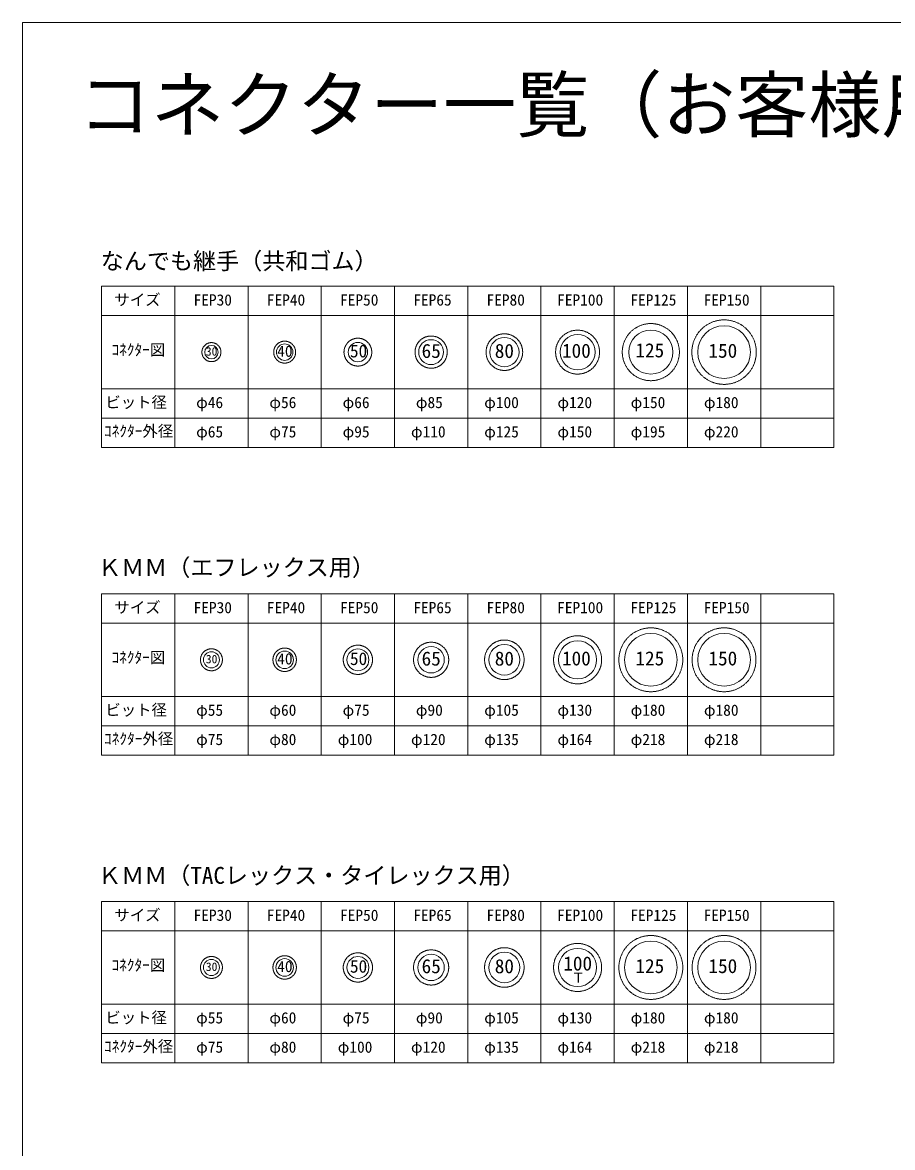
# Model space of a CAD drawing. Units: millimetres, scale not verified. Extents: x -5112 to 5112, y -4200 to 4200.
# Drawn here: x -5112 to -2142, y 361 to 4200 of the extents above; entities that cross this region are included whole.
import ezdxf
from ezdxf.enums import TextEntityAlignment as Align

# ---------------------------------------------------------------- set-up
doc = ezdxf.new("R2010")
doc.units = ezdxf.units.MM
doc.header["$LTSCALE"] = 20
doc.linetypes.add('LONG_DASHED1', pattern=[7, 6, -1])
for name, color, linetype, lineweight in [('0-0_D-TTL-TXT', 7, 'Continuous', 9), ('0-1_Defpoints', 7, 'Continuous', 9), ('0-2_D-STR-STR6', 6, 'LONG_DASHED1', 9), ('0-3_D-TTL', 134, 'Continuous', 9)]:
    doc.layers.add(name, color=color, linetype=linetype, lineweight=lineweight)
doc.styles.add('ＭＳ ゴシック', font='')
doc.styles.get('ＭＳ ゴシック').set_extended_font_data('MS Gothic')

# ---------------------------------------------------------------- blocks, each defined once
blk = doc.blocks.new('A$C0AEB570F')
at = {"layer": '0-2_D-STR-STR6'}
blk.add_circle((0, 0), 650, dxfattribs=at)
at = {"layer": '0-2_D-STR-STR6', "linetype": 'Continuous'}
blk.add_circle((0, 0), 460, dxfattribs=at)
blk = doc.blocks.new('A$C5A1D64C7')
at = {"layer": '0-2_D-STR-STR6'}
blk.add_circle((0, 0), 750, dxfattribs=at)
at = {"layer": '0-2_D-STR-STR6', "linetype": 'Continuous'}
blk.add_circle((0, 0), 560, dxfattribs=at)
blk = doc.blocks.new('A$C0B15342B')
at = {"layer": '0-2_D-STR-STR6'}
blk.add_circle((0, 0), 950, dxfattribs=at)
at = {"layer": '0-2_D-STR-STR6', "linetype": 'Continuous'}
blk.add_circle((0, 0), 660, dxfattribs=at)
blk = doc.blocks.new('A$C36552605')
at = {"layer": '0-2_D-STR-STR6'}
blk.add_circle((0, 0), 1100, dxfattribs=at)
at = {"layer": '0-2_D-STR-STR6', "linetype": 'Continuous'}
blk.add_circle((0, 0), 850, dxfattribs=at)
blk = doc.blocks.new('A$C3D8019E7')
at = {"layer": '0-2_D-STR-STR6'}
blk.add_circle((0, 0), 1950, dxfattribs=at)
at = {"layer": '0-2_D-STR-STR6', "linetype": 'Continuous'}
blk.add_circle((0, 0), 1500, dxfattribs=at)
blk = doc.blocks.new('A$C70B24C0B')
at = {"layer": '0-2_D-STR-STR6'}
blk.add_circle((0, 0), 2200, dxfattribs=at)
at = {"layer": '0-2_D-STR-STR6', "linetype": 'Continuous'}
blk.add_circle((0, 0), 1800, dxfattribs=at)
blk = doc.blocks.new('A$C539D7DFE')
at = {"layer": '0-3_D-TTL'}
for p, q in [((0, 0), (50000, 0)), ((0, 0), (0, -11000)), ((5000, 0), (5000, -11000)), ((10000, 0), (10000, -11000)), ((15000, 0), (15000, -11000)), ((20000, 0), (20000, -11000)), ((25000, 0), (25000, -11000)), ((30000, 0), (30000, -11000)), ((35000, 0), (35000, -11000)), ((40000, 0), (40000, -11000)), ((45000, 0), (45000, -11000)), ((50000, 0), (50000, -11000)), ((0, -2000), (50000, -2000)), ((0, -7000), (50000, -7000)), ((0, -9000), (50000, -9000)), ((0, -11000), (50000, -11000))]:
    blk.add_line(p, q, dxfattribs=at)
at = {"layer": '0-0_D-TTL-TXT', "style": 'ＭＳ ゴシック'}
for s, height, p in [('なんでも継手（共和ゴム）', 1155, (-57.8, 798.3)), ('サイズ', 769.6, (879.1, -1541.3)), ('FEP30', 769.6, (6283.2, -1551.9)), ('FEP40', 769.6, (11283.2, -1551.9)), ('FEP50', 769.6, (16283.2, -1551.9)), ('FEP65', 769.6, (21283.2, -1551.9)), ('FEP80', 769.6, (26283.2, -1551.9)), ('FEP100', 769.6, (31104.3, -1551.9)), ('FEP125', 769.6, (36104.3, -1551.9)), ('FEP150', 769.6, (41104.3, -1551.9)), ('ｺﾈｸﾀｰ図', 769.6, (670.7, -4954.7)), ('ビット径', 769.6, (258.7, -8537.3)), ('φ46', 769.6, (6454.6, -8551.9)), ('φ56', 769.6, (11454.6, -8551.9)), ('φ66', 769.6, (16454.6, -8551.9)), ('φ85', 769.6, (21454.6, -8551.9)), ('φ100', 769.6, (26122.3, -8551.9)), ('φ120', 769.6, (31122.3, -8551.9)), ('φ150', 769.6, (36122.3, -8551.9)), ('φ180', 769.6, (41122.3, -8551.9)), ('ｺﾈｸﾀｰ外径', 769.6, (164.5, -10500.5)), ('φ65', 769.6, (6454.6, -10551.9)), ('φ75', 769.6, (11454.6, -10551.9)), ('φ95', 769.6, (16454.6, -10551.9)), ('φ110', 769.6, (21122.3, -10551.9)), ('φ125', 769.6, (26122.3, -10551.9)), ('φ150', 769.6, (31122.3, -10551.9)), ('φ195', 769.6, (36122.3, -10551.9)), ('φ220', 769.6, (41122.3, -10551.9))]:
    blk.add_text(s, height=height, dxfattribs=at).set_placement(p, align=Align.BOTTOM_LEFT)
blk = doc.blocks.new('A$C3B8A0D6C')
at = {"layer": '0-2_D-STR-STR6'}
blk.add_circle((0, 0), 1250, dxfattribs=at)
at = {"layer": '0-2_D-STR-STR6', "linetype": 'Continuous'}
blk.add_circle((0, 0), 1000, dxfattribs=at)
blk = doc.blocks.new('A$C72A5317C')
at = {"layer": '0-2_D-STR-STR6'}
blk.add_circle((0, 0), 1500, dxfattribs=at)
at = {"layer": '0-2_D-STR-STR6', "linetype": 'Continuous'}
blk.add_circle((0, 0), 1200, dxfattribs=at)
blk = doc.blocks.new('A$C70B171DE')
at = {"layer": '0-2_D-STR-STR6'}
blk.add_circle((0, 0), 750, dxfattribs=at)
at = {"layer": '0-2_D-STR-STR6', "linetype": 'Continuous'}
blk.add_circle((0, 0), 550, dxfattribs=at)
blk = doc.blocks.new('A$C622C4A38')
at = {"layer": '0-2_D-STR-STR6'}
blk.add_circle((0, 0), 800, dxfattribs=at)
at = {"layer": '0-2_D-STR-STR6', "linetype": 'Continuous'}
blk.add_circle((0, 0), 600, dxfattribs=at)
blk = doc.blocks.new('A$C36682618')
at = {"layer": '0-2_D-STR-STR6'}
blk.add_circle((0, 0), 1000, dxfattribs=at)
at = {"layer": '0-2_D-STR-STR6', "linetype": 'Continuous'}
blk.add_circle((0, 0), 750, dxfattribs=at)
blk = doc.blocks.new('A$C74A81517')
at = {"layer": '0-2_D-STR-STR6'}
blk.add_circle((0, 0), 1200, dxfattribs=at)
at = {"layer": '0-2_D-STR-STR6', "linetype": 'Continuous'}
blk.add_circle((0, 0), 900, dxfattribs=at)
blk = doc.blocks.new('A$C28B0275C')
at = {"layer": '0-2_D-STR-STR6'}
blk.add_circle((0, 0), 1350, dxfattribs=at)
at = {"layer": '0-2_D-STR-STR6', "linetype": 'Continuous'}
blk.add_circle((0, 0), 1050, dxfattribs=at)
blk = doc.blocks.new('A$C54633C45')
at = {"layer": '0-2_D-STR-STR6'}
blk.add_circle((0, 0), 1640, dxfattribs=at)
at = {"layer": '0-2_D-STR-STR6', "linetype": 'Continuous'}
blk.add_circle((0, 0), 1300, dxfattribs=at)
blk = doc.blocks.new('A$C17d02876')
at = {"layer": '0-2_D-STR-STR6'}
blk.add_circle((0, 0), 2180, dxfattribs=at)
at = {"layer": '0-2_D-STR-STR6', "linetype": 'Continuous'}
blk.add_circle((0, 0), 1800, dxfattribs=at)
blk = doc.blocks.new('A$C994a8710')
at = {"layer": '0-3_D-TTL'}
for p, q in [((0, 11000), (50000, 11000)), ((0, 11000), (0, 0)), ((5000, 11000), (5000, 0)), ((10000, 11000), (10000, 0)), ((15000, 11000), (15000, 0)), ((20000, 11000), (20000, 0)), ((25000, 11000), (25000, 0)), ((30000, 11000), (30000, 0)), ((35000, 11000), (35000, 0)), ((40000, 11000), (40000, 0)), ((45000, 11000), (45000, 0)), ((50000, 11000), (50000, 0)), ((0, 9000), (50000, 9000)), ((0, 4000), (50000, 4000)), ((0, 2000), (50000, 2000)), ((0, 0), (50000, 0))]:
    blk.add_line(p, q, dxfattribs=at)
at = {"layer": '0-0_D-TTL-TXT', "style": 'ＭＳ ゴシック'}
for s, height, p in [('ＫＭＭ（エフレックス用）', 1155, (-240.2, 11883.5)), ('サイズ', 769.6, (879.1, 9458.7)), ('FEP30', 769.6, (6283.2, 9448.1)), ('FEP40', 769.6, (11283.2, 9448.1)), ('FEP50', 769.6, (16283.2, 9448.1)), ('FEP65', 769.6, (21283.2, 9448.1)), ('FEP80', 769.6, (26283.2, 9448.1)), ('FEP100', 769.6, (31104.3, 9448.1)), ('FEP125', 769.6, (36104.3, 9448.1)), ('FEP150', 769.6, (41104.3, 9448.1)), ('ｺﾈｸﾀｰ図', 769.6, (670.7, 6045.3)), ('ビット径', 769.6, (258.7, 2462.7)), ('φ55', 769.6, (6454.6, 2448.1)), ('φ60', 769.6, (11454.6, 2448.1)), ('φ75', 769.6, (16454.6, 2448.1)), ('φ90', 769.6, (21454.6, 2448.1)), ('φ105', 769.6, (26122.3, 2448.1)), ('φ130', 769.6, (31122.3, 2448.1)), ('φ180', 769.6, (36122.3, 2448.1)), ('φ180', 769.6, (41122.3, 2448.1)), ('ｺﾈｸﾀｰ外径', 769.6, (164.5, 499.5)), ('φ75', 769.6, (6454.6, 448.1)), ('φ80', 769.6, (11454.6, 448.1)), ('φ100', 769.6, (16122.3, 448.1)), ('φ120', 769.6, (21122.3, 448.1)), ('φ135', 769.6, (26122.3, 448.1)), ('φ164', 769.6, (31122.3, 448.1)), ('φ218', 769.6, (36122.3, 448.1)), ('φ218', 769.6, (41122.3, 448.1))]:
    blk.add_text(s, height=height, dxfattribs=at).set_placement(p, align=Align.BOTTOM_LEFT)
blk = doc.blocks.new('A$C8bc2b8aa')
at = {"layer": '0-3_D-TTL'}
for p, q in [((0, 11000), (50000, 11000)), ((0, 11000), (0, 0)), ((5000, 11000), (5000, 0)), ((10000, 11000), (10000, 0)), ((15000, 11000), (15000, 0)), ((20000, 11000), (20000, 0)), ((25000, 11000), (25000, 0)), ((30000, 11000), (30000, 0)), ((35000, 11000), (35000, 0)), ((40000, 11000), (40000, 0)), ((45000, 11000), (45000, 0)), ((50000, 11000), (50000, 0)), ((0, 9000), (50000, 9000)), ((0, 4000), (50000, 4000)), ((0, 2000), (50000, 2000)), ((0, 0), (50000, 0))]:
    blk.add_line(p, q, dxfattribs=at)
at = {"layer": '0-0_D-TTL-TXT', "style": 'ＭＳ ゴシック'}
for s, height, p in [('ＫＭＭ（TACレックス・タイレックス用）', 1155, (-240.2, 11859.5)), ('サイズ', 769.6, (879.1, 9458.7)), ('FEP30', 769.6, (6283.2, 9448.1)), ('FEP40', 769.6, (11283.2, 9448.1)), ('FEP50', 769.6, (16283.2, 9448.1)), ('FEP65', 769.6, (21283.2, 9448.1)), ('FEP80', 769.6, (26283.2, 9448.1)), ('FEP100', 769.6, (31104.3, 9448.1)), ('FEP125', 769.6, (36104.3, 9448.1)), ('FEP150', 769.6, (41104.3, 9448.1)), ('ｺﾈｸﾀｰ図', 769.6, (670.7, 6045.3)), ('ビット径', 769.6, (258.7, 2462.7)), ('φ55', 769.6, (6454.6, 2448.1)), ('φ60', 769.6, (11454.6, 2448.1)), ('φ75', 769.6, (16454.6, 2448.1)), ('φ90', 769.6, (21454.6, 2448.1)), ('φ105', 769.6, (26122.3, 2448.1)), ('φ130', 769.6, (31122.3, 2448.1)), ('φ180', 769.6, (36122.3, 2448.1)), ('φ180', 769.6, (41122.3, 2448.1)), ('ｺﾈｸﾀｰ外径', 769.6, (164.5, 499.5)), ('φ75', 769.6, (6454.6, 448.1)), ('φ80', 769.6, (11454.6, 448.1)), ('φ100', 769.6, (16122.3, 448.1)), ('φ120', 769.6, (21122.3, 448.1)), ('φ135', 769.6, (26122.3, 448.1)), ('φ164', 769.6, (31122.3, 448.1)), ('φ218', 769.6, (36122.3, 448.1)), ('φ218', 769.6, (41122.3, 448.1))]:
    blk.add_text(s, height=height, dxfattribs=at).set_placement(p, align=Align.BOTTOM_LEFT)
blk = doc.blocks.new('A$C478659B3')
at = {"layer": '0-2_D-STR-STR6', "color": 7, "style": 'ＭＳ ゴシック'}
for s, height, p in [('100', 962.1, (-975.6, -498.2)), ('Ｔ', 673.5, (-416.9, -1231.6))]:
    blk.add_text(s, height=height, dxfattribs=at).set_placement(p, align=Align.BOTTOM_LEFT)

msp = doc.modelspace()

# ---------------------------------------------------------------- linework, layer by layer
at = {"layer": '0-1_Defpoints', "color": 134}
for p in [(-5112.37, -4199.88), (827.63, 4200.12)]:
    msp.add_line(p, (-5112.37, 4200.12), dxfattribs=at)

# ---------------------------------------------------------------- block references
at = {"layer": '0-2_D-STR-STR6', "xscale": 0.05, "yscale": 0.05}
for name, p in [('A$C72A5317C', (-3217.37, 3075.12)), ('A$C3D8019E7', (-2967.37, 3075.12)), ('A$C70B24C0B', (-2717.37, 3075.12)), ('A$C5A1D64C7', (-4217.37, 3075.12)), ('A$C0B15342B', (-3967.37, 3075.12)), ('A$C36552605', (-3717.37, 3075.12)), ('A$C3B8A0D6C', (-3467.37, 3075.12)), ('A$C0AEB570F', (-4467.37, 3075.12)), ('A$C17d02876', (-2967.37, 2025.12)), ('A$C17d02876', (-2717.37, 2025.12)), ('A$C36682618', (-3967.37, 2025.12)), ('A$C74A81517', (-3717.37, 2025.12)), ('A$C28B0275C', (-3467.37, 2025.12)), ('A$C54633C45', (-3217.37, 2025.12)), ('A$C70B171DE', (-4467.37, 2025.12)), ('A$C622C4A38', (-4217.37, 2025.12)), ('A$C17d02876', (-2967.37, 975.12)), ('A$C17d02876', (-2717.37, 975.12)), ('A$C28B0275C', (-3467.37, 975.12)), ('A$C54633C45', (-3217.37, 975.12)), ('A$C70B171DE', (-4467.37, 975.12)), ('A$C622C4A38', (-4217.37, 975.12)), ('A$C36682618', (-3967.37, 975.12)), ('A$C74A81517', (-3717.37, 975.12)), ('A$C478659B3', (-3217.37, 975.12))]:
    msp.add_blockref(name, p, dxfattribs=at)
at = {"layer": '0-3_D-TTL', "xscale": 0.05, "yscale": 0.05}
for name, p in [('A$C539D7DFE', (-4842.37, 3300.12)), ('A$C994a8710', (-4842.37, 1700.12)), ('A$C8bc2b8aa', (-4842.37, 650.12))]:
    msp.add_blockref(name, p, dxfattribs=at)

# ---------------------------------------------------------------- texts
at = {"layer": '0-0_D-TTL-TXT', "style": 'ＭＳ ゴシック'}
msp.add_text('コネクター一覧（お客様用）26版：2023年12月14日', height=182.8, dxfattribs=at).set_placement((-4922.95, 3773.07), align=Align.BOTTOM_LEFT)
at = {"layer": '0-2_D-STR-STR6', "color": 7, "style": 'ＭＳ ゴシック'}
for s, height, p in [('30', 28.89, (-4486.46, 3054.42)), ('40', 38.42, (-4242.68, 3047.71)), ('50', 43.26, (-3994.46, 3044.24)), ('65', 48.09, (-3749.85, 3040.89)), ('80', 48.09, (-3500.12, 3040.87)), ('100', 48.09, (-3270.56, 3041.48)), ('125', 48.09, (-3019.91, 3042.91)), ('150', 48.09, (-2770.56, 3041.54)), ('30', 28.89, (-4486.46, 2004.42)), ('40', 38.42, (-4242.68, 1997.71)), ('50', 43.26, (-3994.46, 1994.24)), ('65', 48.09, (-3749.85, 1990.89)), ('80', 48.09, (-3500.12, 1990.87)), ('100', 48.09, (-3270.56, 1991.48)), ('125', 48.09, (-3019.91, 1991.48)), ('150', 48.09, (-2770.56, 1991.48)), ('50', 43.26, (-3994.46, 944.24)), ('65', 48.09, (-3749.85, 940.89)), ('80', 48.09, (-3500.12, 940.87)), ('125', 48.09, (-3019.91, 941.48)), ('150', 48.09, (-2770.56, 941.48)), ('30', 28.89, (-4486.46, 954.42)), ('40', 38.42, (-4242.68, 947.71))]:
    msp.add_text(s, height=height, dxfattribs=at).set_placement(p, align=Align.BOTTOM_LEFT)

doc.saveas('drawing.dxf')
